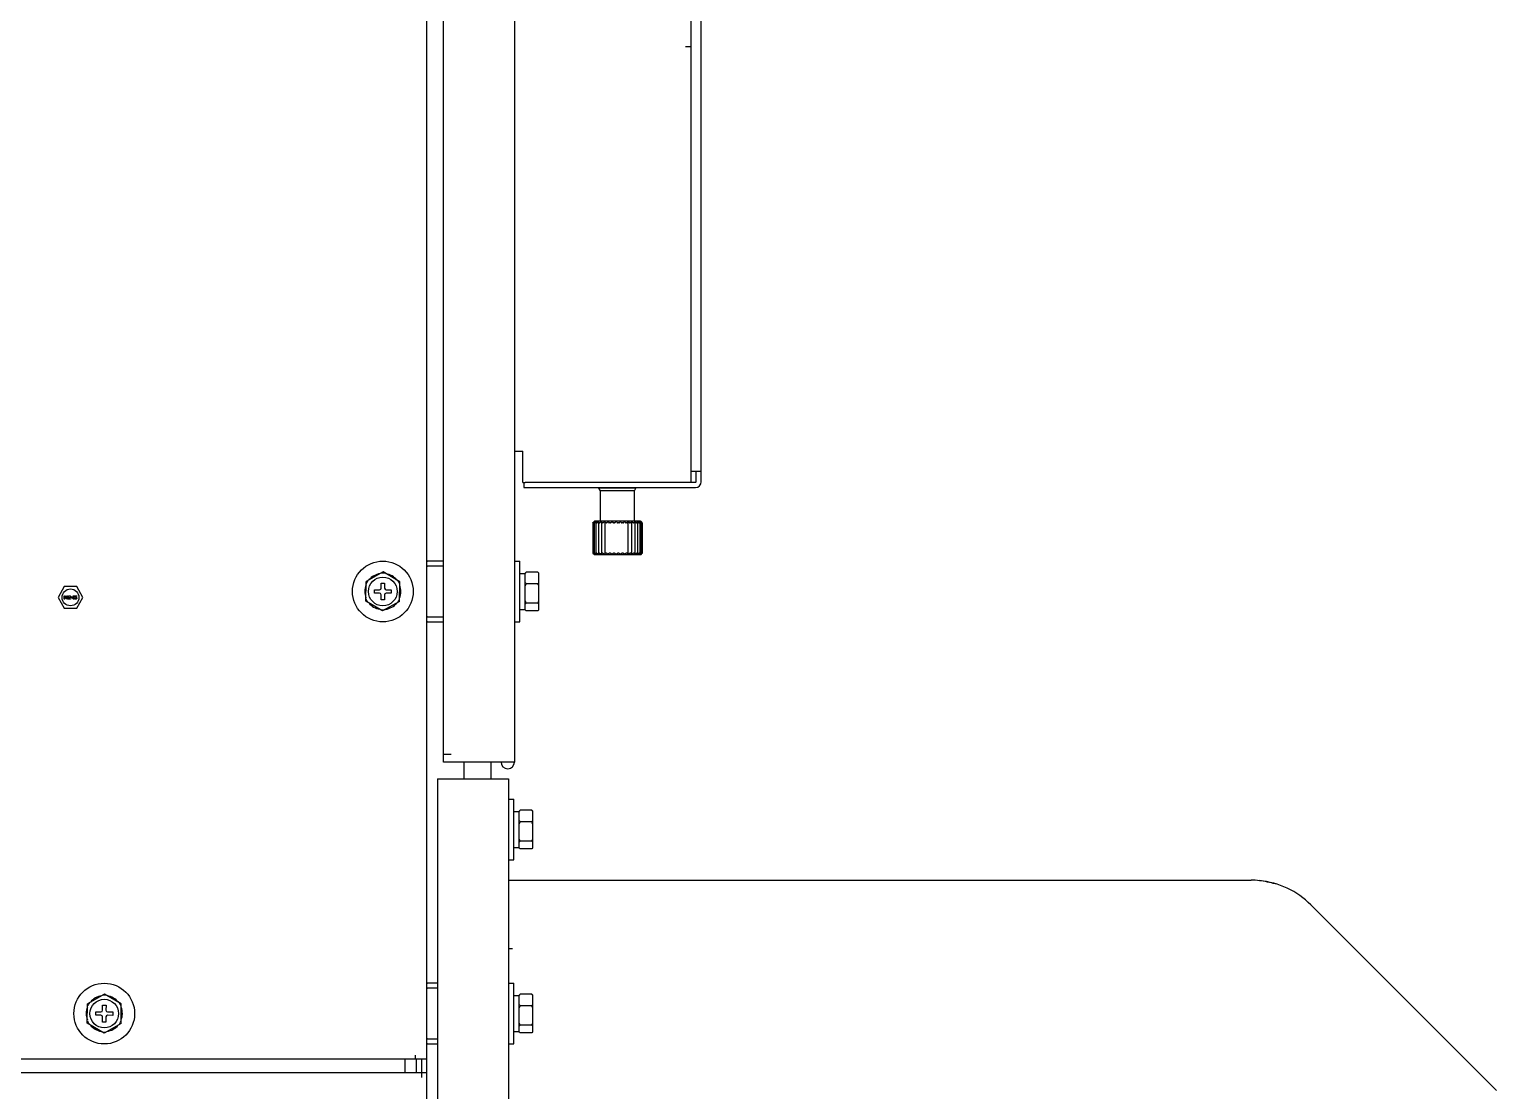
# Model space of a CAD drawing. Header units: millimetres. Extents: x 0 to 87554, y -20854 to 20404.
# Drawn here: x 67559 to 67993.6, y 16081.7 to 16395.9 of the extents above; entities that cross this region are included whole.
import ezdxf

# ---------------------------------------------------------------- set-up
doc = ezdxf.new("R2010")
doc.units = ezdxf.units.MM
doc.layers.get('0').update_dxf_attribs({"lineweight": 15})
for name, color, linetype in [('2401-00198_NFH-M5-12_0', 7, 'Continuous'), ('2401-00905-PFS11-M6-1-2_0', 7, 'Continuous'), ('2401-01144-S-M6-16HWM_0', 7, 'Continuous'), ('4212-KH010_041_0', 7, 'Continuous'), ('4215-12269_16_0', 7, 'Continuous'), ('4215-12651_1_0', 7, 'Continuous'), ('4215-12651_3_0', 7, 'Continuous'), ('4215-12651_5_0', 7, 'Continuous'), ('4215-12653_3_0', 7, 'Continuous'), ('4215-12655_1_0', 7, 'Continuous'), ('4215-16097_1_0', 7, 'Continuous'), ('4215-16529_1_0', 7, 'Continuous')]:
    doc.layers.add(name, color=color, linetype=linetype)

# ---------------------------------------------------------------- blocks, each defined once
blk = doc.blocks.new('gt55')
at = {"layer": '2401-00198_NFH-M5-12_0', "color": 87, "linetype": 'Continuous'}
for p, q in [((-1038.08, -521.07), (-1039.92, -524.25)), ((-1034.42, -521.07), (-1038.08, -521.07)), ((-1032.58, -524.25), (-1034.42, -521.07)), ((-1039.92, -524.25), (-1038.08, -527.43)), ((-1038.1, -524.75), (-1038.1, -523.75)), ((-1038.1, -523.75), (-1037.98, -523.75)), ((-1037.91, -524.75), (-1038.1, -524.75)), ((-1037.98, -523.75), (-1037.98, -524.54)), ((-1037.98, -524.54), (-1037.68, -523.75)), ((-1037.6, -523.86), (-1037.91, -524.75)), ((-1037.68, -523.75), (-1037.52, -523.75)), ((-1037.29, -524.75), (-1037.6, -523.86)), ((-1037.52, -523.75), (-1037.23, -524.54)), ((-1037.1, -524.75), (-1037.29, -524.75)), ((-1037.23, -524.54), (-1037.23, -523.75)), ((-1037.23, -523.75), (-1037.1, -523.75)), ((-1037.1, -523.75), (-1037.1, -524.75)), ((-1036.93, -524.01), (-1036.89, -523.92)), ((-1036.81, -524.01), (-1036.93, -524.01)), ((-1036.93, -524.75), (-1036.93, -524.2)), ((-1036.93, -524.2), (-1036.79, -524.2)), ((-1036.23, -524.75), (-1036.93, -524.75)), ((-1036.89, -523.92), (-1036.83, -523.84)), ((-1036.83, -523.84), (-1036.73, -523.77)), ((-1036.83, -524.3), (-1036.83, -524.64)), ((-1036.73, -524.37), (-1036.83, -524.3)), ((-1036.83, -524.64), (-1036.23, -524.64)), ((-1036.77, -523.92), (-1036.81, -524.01)), ((-1036.79, -524.2), (-1036.7, -524.26)), ((-1036.7, -523.88), (-1036.77, -523.92)), ((-1036.73, -523.77), (-1036.62, -523.75)), ((-1036.62, -524.39), (-1036.73, -524.37)), ((-1036.62, -523.86), (-1036.7, -523.88)), ((-1036.7, -524.26), (-1036.62, -524.28)), ((-1036.62, -523.75), (-1036.5, -523.75)), ((-1036.5, -523.86), (-1036.62, -523.86)), ((-1036.62, -524.28), (-1036.5, -524.28)), ((-1036.5, -524.39), (-1036.62, -524.39)), ((-1036.5, -523.75), (-1036.39, -523.77)), ((-1036.41, -523.88), (-1036.5, -523.86)), ((-1036.5, -524.28), (-1036.41, -524.26)), ((-1036.39, -524.37), (-1036.5, -524.39)), ((-1036.35, -523.92), (-1036.41, -523.88)), ((-1036.41, -524.26), (-1036.35, -524.22)), ((-1036.39, -523.77), (-1036.29, -523.84)), ((-1036.29, -524.3), (-1036.39, -524.37)), ((-1036.31, -523.98), (-1036.35, -523.92)), ((-1036.35, -524.22), (-1036.31, -524.15)), ((-1036.29, -524.05), (-1036.31, -523.98)), ((-1036.31, -524.15), (-1036.29, -524.09)), ((-1036.29, -523.84), (-1036.23, -523.92)), ((-1036.29, -524.09), (-1036.29, -524.05)), ((-1036.23, -524.22), (-1036.29, -524.3)), ((-1036.23, -523.92), (-1036.18, -524.03)), ((-1036.18, -524.11), (-1036.23, -524.22)), ((-1036.23, -524.64), (-1036.23, -524.75)), ((-1036.18, -524.03), (-1036.18, -524.11)), ((-1036.02, -524.13), (-1036, -524.11)), ((-1035.89, -524.26), (-1036.02, -524.13)), ((-1036.02, -524.39), (-1035.89, -524.26)), ((-1036, -524.41), (-1036.02, -524.39)), ((-1036, -524.11), (-1035.89, -524.22)), ((-1035.89, -524.3), (-1036, -524.41)), ((-1035.89, -524.22), (-1035.89, -524.07)), ((-1035.89, -524.07), (-1035.85, -524.07)), ((-1035.89, -524.45), (-1035.89, -524.3)), ((-1035.85, -524.45), (-1035.89, -524.45)), ((-1035.85, -524.07), (-1035.85, -524.22)), ((-1035.85, -524.22), (-1035.75, -524.11)), ((-1035.73, -524.13), (-1035.85, -524.26)), ((-1035.85, -524.26), (-1035.73, -524.39)), ((-1035.75, -524.41), (-1035.85, -524.3)), ((-1035.85, -524.3), (-1035.85, -524.45)), ((-1035.75, -524.11), (-1035.73, -524.13)), ((-1035.73, -524.39), (-1035.75, -524.41)), ((-1035.56, -524.43), (-1035.43, -524.58)), ((-1035.56, -524.6), (-1035.56, -524.43)), ((-1035.43, -524.75), (-1035.56, -524.6)), ((-1035.43, -524.58), (-1035.43, -523.75)), ((-1035.43, -523.75), (-1035.31, -523.75)), ((-1035.31, -524.75), (-1035.43, -524.75)), ((-1035.31, -523.75), (-1035.31, -524.75)), ((-1035.14, -523.86), (-1035.14, -523.75)), ((-1035.14, -523.75), (-1034.39, -523.75)), ((-1034.56, -524.39), (-1035.14, -523.86)), ((-1035.1, -524.6), (-1035.12, -524.52)), ((-1035.12, -524.52), (-1035.02, -524.52)), ((-1035.02, -524.69), (-1035.1, -524.6)), ((-1035.02, -524.52), (-1034.98, -524.58)), ((-1034.93, -524.73), (-1035.02, -524.69)), ((-1034.98, -523.86), (-1034.45, -524.32)), ((-1034.39, -523.86), (-1034.98, -523.86)), ((-1034.98, -524.58), (-1034.91, -524.62)), ((-1034.79, -524.75), (-1034.93, -524.73)), ((-1034.91, -524.62), (-1034.81, -524.64)), ((-1034.81, -524.64), (-1034.73, -524.64)), ((-1034.7, -524.75), (-1034.79, -524.75)), ((-1034.73, -524.64), (-1034.62, -524.62)), ((-1034.58, -524.73), (-1034.7, -524.75)), ((-1034.62, -524.62), (-1034.56, -524.58)), ((-1034.5, -524.69), (-1034.58, -524.73)), ((-1034.52, -524.47), (-1034.56, -524.39)), ((-1034.56, -524.58), (-1034.52, -524.52)), ((-1034.52, -524.52), (-1034.52, -524.47)), ((-1034.41, -524.6), (-1034.5, -524.69)), ((-1034.45, -524.32), (-1034.41, -524.39)), ((-1034.42, -527.43), (-1032.58, -524.25)), ((-1034.41, -524.39), (-1034.39, -524.47)), ((-1034.39, -524.52), (-1034.41, -524.6)), ((-1034.39, -523.75), (-1034.39, -523.86)), ((-1034.39, -524.47), (-1034.39, -524.52)), ((-1038.08, -527.43), (-1034.42, -527.43))]:
    blk.add_line(p, q, dxfattribs=at)
at = {"layer": '2401-00905-PFS11-M6-1-2_0', "color": 87, "linetype": 'Continuous'}
for p, q in [((-879.74, -491.86), (-879.74, -491.7)), ((-879.25, -492.66), (-879.74, -491.86)), ((-868.77, -491.86), (-879.74, -491.86)), ((-879.25, -501.66), (-879.25, -492.66)), ((-869.25, -492.66), (-879.25, -492.66)), ((-869.25, -492.66), (-868.77, -491.86)), ((-869.25, -501.66), (-869.25, -492.66)), ((-868.77, -491.86), (-868.77, -491.7)), ((-881.6, -502.16), (-881.6, -511.16)), ((-881.59, -502.16), (-881.6, -502.16)), ((-881.1, -501.66), (-881.59, -502.15)), ((-881.48, -502.16), (-881.48, -511.16)), ((-881.48, -502.16), (-881.47, -502.16)), ((-881.4, -502.16), (-881.47, -502.16)), ((-881.38, -501.97), (-881.36, -501.95)), ((-881.15, -501.97), (-881.1, -501.92)), ((-881.15, -502.16), (-881.15, -511.16)), ((-881, -502.16), (-881.13, -502.16)), ((-867.4, -501.66), (-881.1, -501.66)), ((-881.1, -501.92), (-880.97, -501.8)), ((-880.62, -502.12), (-880.62, -511.2)), ((-880.39, -502.16), (-880.58, -502.16)), ((-879.9, -502.09), (-879.9, -511.23)), ((-879.78, -501.8), (-879.87, -501.97)), ((-879.6, -502.16), (-879.83, -502.16)), ((-879.02, -502.05), (-879.02, -511.27)), ((-878.95, -501.8), (-879.01, -501.97)), ((-878.95, -501.8), (-878.95, -501.78)), ((-878.64, -502.16), (-878.91, -502.16)), ((-877.98, -501.8), (-878.01, -501.97)), ((-878.01, -501.97), (-878.01, -502.01)), ((-878.01, -502.01), (-878.01, -511.31)), ((-877.98, -501.8), (-877.98, -501.79)), ((-877.55, -502.16), (-877.86, -502.16)), ((-876.9, -501.8), (-876.89, -501.97)), ((-876.36, -502.16), (-876.69, -502.16)), ((-875.73, -501.8), (-875.69, -501.97)), ((-875.11, -502.16), (-875.45, -502.16)), ((-874.81, -501.97), (-874.72, -501.8)), ((-874.52, -501.8), (-874.45, -501.97)), ((-873.83, -502.16), (-874.17, -502.16)), ((-873.56, -501.97), (-873.5, -501.8)), ((-872.56, -502.16), (-872.9, -502.16)), ((-872.33, -501.97), (-872.31, -501.8)), ((-871.34, -502.16), (-871.66, -502.16)), ((-871.17, -501.8), (-871.17, -501.8)), ((-871.16, -501.97), (-871.17, -501.8)), ((-871.16, -501.98), (-871.16, -501.97)), ((-871.16, -501.98), (-871.16, -511.34)), ((-870.22, -502.16), (-870.51, -502.16)), ((-870.13, -501.79), (-870.13, -501.8)), ((-870.09, -501.97), (-870.13, -501.8)), ((-870.08, -502.03), (-870.09, -501.97)), ((-870.08, -502.03), (-870.08, -511.29)), ((-869.21, -502.16), (-869.47, -502.16)), ((-869.14, -501.97), (-869.21, -501.8)), ((-869.12, -502.07), (-869.12, -511.25)), ((-868.36, -502.16), (-868.57, -502.16)), ((-868.3, -502.1), (-868.3, -511.22)), ((-867.68, -502.16), (-867.85, -502.16)), ((-867.78, -501.8), (-867.67, -501.91)), ((-867.67, -501.91), (-867.59, -501.97)), ((-867.67, -501.91), (-867.59, -501.97)), ((-867.65, -502.13), (-867.65, -511.19)), ((-867.41, -501.8), (-867.28, -501.93)), ((-867.4, -501.66), (-867.1, -501.96)), ((-867.21, -502.16), (-867.32, -502.16)), ((-867.28, -501.93), (-867.23, -501.97)), ((-867.2, -502.16), (-867.2, -511.16)), ((-867.1, -501.97), (-867.09, -501.97)), ((-866.95, -502.16), (-867, -502.16)), ((-866.95, -502.16), (-866.95, -511.16)), ((-866.95, -502.16), (-866.95, -502.16)), ((-866.9, -502.16), (-866.9, -511.16)), ((-881.59, -511.16), (-881.6, -511.16)), ((-881.1, -511.66), (-881.59, -511.17)), ((-881.48, -511.16), (-881.47, -511.16)), ((-881.4, -511.16), (-881.47, -511.16)), ((-881.36, -511.37), (-881.38, -511.35)), ((-881.1, -511.4), (-881.15, -511.35)), ((-881, -511.16), (-881.13, -511.16)), ((-880.97, -511.52), (-881.1, -511.4)), ((-867.4, -511.66), (-881.1, -511.66)), ((-880.39, -511.16), (-880.58, -511.16)), ((-879.87, -511.35), (-879.78, -511.52)), ((-879.6, -511.16), (-879.83, -511.16)), ((-879.01, -511.35), (-878.95, -511.52)), ((-878.95, -511.52), (-878.95, -511.54)), ((-878.64, -511.16), (-878.91, -511.16)), ((-878.01, -511.35), (-878.01, -511.31)), ((-878.01, -511.35), (-877.98, -511.52)), ((-877.98, -511.52), (-877.98, -511.53)), ((-877.55, -511.16), (-877.86, -511.16)), ((-876.89, -511.35), (-876.9, -511.52)), ((-876.36, -511.16), (-876.69, -511.16)), ((-875.69, -511.35), (-875.73, -511.52)), ((-875.11, -511.16), (-875.45, -511.16)), ((-874.72, -511.52), (-874.81, -511.35)), ((-874.45, -511.35), (-874.52, -511.52)), ((-873.83, -511.16), (-874.17, -511.16)), ((-873.5, -511.52), (-873.56, -511.35)), ((-872.56, -511.16), (-872.9, -511.16)), ((-872.31, -511.52), (-872.33, -511.35)), ((-871.34, -511.16), (-871.66, -511.16)), ((-871.17, -511.52), (-871.16, -511.35)), ((-871.17, -511.52), (-871.17, -511.52)), ((-871.16, -511.34), (-871.16, -511.35)), ((-870.22, -511.16), (-870.51, -511.16)), ((-870.13, -511.52), (-870.09, -511.35)), ((-870.13, -511.53), (-870.13, -511.52)), ((-870.08, -511.29), (-870.09, -511.35)), ((-869.21, -511.16), (-869.47, -511.16)), ((-869.21, -511.52), (-869.14, -511.35)), ((-868.36, -511.16), (-868.57, -511.16)), ((-867.68, -511.16), (-867.85, -511.16)), ((-867.67, -511.41), (-867.78, -511.52)), ((-867.59, -511.35), (-867.67, -511.41)), ((-867.28, -511.39), (-867.41, -511.52)), ((-867.4, -511.66), (-867.1, -511.36)), ((-867.21, -511.16), (-867.32, -511.16)), ((-867.23, -511.35), (-867.28, -511.39)), ((-867.09, -511.35), (-867.1, -511.35)), ((-866.95, -511.16), (-867, -511.16)), ((-866.95, -511.16), (-866.95, -511.16))]:
    blk.add_line(p, q, dxfattribs=at)
for centre, radius, start, end in [((-809.35, -576.69), 103.79, 133.8163, 133.9343), ((-808.81, -569.12), 98.84, 137.0719, 137.2061), ((-879.75, -503.32), 2.1, 133.3315, 133.824), ((-807.19, -561.91), 95.12, 140.8087, 140.9404), ((-808.09, -581.16), 107.45, 132.3896, 132.5236), ((-802.56, -554.43), 93.99, 145.9527, 146.0774), ((-807.58, -579.36), 106.05, 132.9982, 133.1324), ((-806.93, -575.18), 102.92, 134.5241, 134.6587), ((-805.78, -569.12), 98.84, 137.0719, 137.2061), ((-803.36, -561.91), 95.12, 140.8087, 140.9404), ((-798.05, -554.43), 93.99, 145.9527, 146.0774), ((-956.59, -550.11), 96.27, 29.996, 30.1126), ((-947.88, -557.31), 93.92, 36.1015, 36.2297), ((-943.97, -564.8), 96.41, 40.6656, 40.7986), ((-942.18, -571.66), 100.47, 43.915, 44.0495), ((-941.28, -577.06), 104.3, 46.049, 46.1835), ((-951.72, -550.11), 96.27, 29.996, 30.1126), ((-940.72, -580.37), 106.82, 47.2097, 47.3438), ((-943.61, -557.31), 93.92, 36.1015, 36.2297), ((-940.44, -564.8), 96.41, 40.6656, 40.7986), ((-870.33, -504.92), 4.37, 45.4539, 45.9585), ((-939.48, -571.66), 100.47, 43.915, 44.0495), ((-939.27, -575.02), 102.69, 45.3487, 45.476), ((-834.42, -468.87), 46.51, 225.3738, 225.5819), ((-881.97, -517.42), 21.45, 45.4413, 45.603), ((-869.13, -504.38), 3.15, 45.0629, 45.4455), ((-809.35, -436.63), 103.79, 226.0657, 226.1837), ((-808.81, -444.2), 98.84, 222.7939, 222.9281), ((-879.75, -510), 2.1, 226.176, 226.6685), ((-807.19, -451.41), 95.12, 219.0596, 219.1913), ((-808.09, -432.16), 107.45, 227.4764, 227.6104), ((-802.56, -458.89), 93.99, 213.9226, 214.0473), ((-807.58, -433.96), 106.05, 226.8676, 227.0018), ((-806.93, -438.14), 102.92, 225.3413, 225.4759), ((-805.78, -444.2), 98.84, 222.7939, 222.9281), ((-803.36, -451.41), 95.12, 219.0596, 219.1913), ((-798.05, -458.89), 93.99, 213.9226, 214.0473), ((-956.59, -463.21), 96.27, 329.8874, 330.004), ((-947.88, -456.01), 93.92, 323.7703, 323.8985), ((-943.97, -448.52), 96.41, 319.2014, 319.3344), ((-942.18, -441.66), 100.47, 315.9505, 316.085), ((-941.28, -436.26), 104.3, 313.8165, 313.951), ((-951.72, -463.21), 96.27, 329.8874, 330.004), ((-940.72, -432.95), 106.82, 312.6562, 312.7903), ((-943.61, -456.01), 93.92, 323.7703, 323.8985), ((-940.44, -448.52), 96.41, 319.2014, 319.3344), ((-870.33, -508.4), 4.37, 314.0415, 314.5461), ((-939.48, -441.66), 100.47, 315.9505, 316.085), ((-939.27, -438.3), 102.69, 314.524, 314.6513), ((-834.42, -544.45), 46.51, 134.4181, 134.6262), ((-881.97, -495.9), 21.45, 314.397, 314.5587), ((-869.13, -508.94), 3.15, 314.5545, 314.9371)]:
    blk.add_arc(centre, radius, start, end, dxfattribs=at)
for points, knots in [([(-881.59, -502.15), (-881.59, -502.15), (-881.59, -502.16), (-881.6, -502.16), (-881.6, -502.16)], [0, 0, 0, 0, 0.733966, 1, 1, 1, 1]), ([(-881.59, -502.16), (-881.58, -502.16), (-881.55, -502.13), (-881.53, -502.11), (-881.51, -502.09)], [0, 0, 0, 0, 0.302895, 1, 1, 1, 1]), ([(-881.51, -502.09), (-881.5, -502.08), (-881.46, -502.05), (-881.41, -502.01), (-881.38, -501.97)], [0, 0, 0, 0, 0.228386, 1, 1, 1, 1]), ([(-881.34, -501.97), (-881.37, -502.01), (-881.42, -502.06), (-881.46, -502.12), (-881.48, -502.15), (-881.48, -502.16)], [0, 0, 0, 0, 0.642854, 0.87409, 1, 1, 1, 1]), ([(-881.4, -502.16), (-881.39, -502.16), (-881.35, -502.14), (-881.27, -502.08), (-881.2, -502.02), (-881.15, -501.97)], [0, 0, 0, 0, 0.137154, 0.378937, 1, 1, 1, 1]), ([(-881.13, -501.74), (-881.13, -501.73), (-881.17, -501.77), (-881.18, -501.78), (-881.19, -501.79)], [0, 0, 0, 0, 0.287662, 1, 1, 1, 1]), ([(-881.05, -501.97), (-881.07, -502.01), (-881.11, -502.06), (-881.15, -502.12), (-881.15, -502.14)], [0, 0, 0, 0, 0.608272, 1, 1, 1, 1]), ([(-881.15, -502.14), (-881.15, -502.15), (-881.15, -502.16), (-881.13, -502.16), (-881.13, -502.16)], [0, 0, 0, 0, 0.486521, 1, 1, 1, 1]), ([(-881, -502.16), (-880.95, -502.16), (-880.85, -502.09), (-880.77, -502.02), (-880.72, -501.97)], [0, 0, 0, 0, 0.413214, 1, 1, 1, 1]), ([(-880.88, -501.75), (-880.88, -501.74), (-880.91, -501.75), (-880.92, -501.77), (-880.94, -501.78)], [0, 0, 0, 0, 0.226507, 1, 1, 1, 1]), ([(-880.91, -501.8), (-880.91, -501.8), (-880.89, -501.78), (-880.88, -501.76), (-880.88, -501.75)], [0, 0, 0, 0, 0.328065, 1, 1, 1, 1]), ([(-880.55, -501.97), (-880.56, -501.99), (-880.59, -502.03), (-880.62, -502.08), (-880.62, -502.12)], [0, 0, 0, 0, 0.302947, 1, 1, 1, 1]), ([(-880.62, -502.12), (-880.62, -502.13), (-880.61, -502.15), (-880.59, -502.16), (-880.58, -502.16)], [0, 0, 0, 0, 0.480752, 1, 1, 1, 1]), ([(-880.42, -501.75), (-880.42, -501.75), (-880.46, -501.73), (-880.47, -501.76), (-880.5, -501.78)], [0, 0, 0, 0, 0.223629, 1, 1, 1, 1]), ([(-880.44, -501.8), (-880.43, -501.79), (-880.42, -501.78), (-880.42, -501.76), (-880.42, -501.75)], [0, 0, 0, 0, 0.812183, 1, 1, 1, 1]), ([(-880.39, -502.16), (-880.34, -502.16), (-880.23, -502.09), (-880.13, -502.02), (-880.08, -501.97)], [0, 0, 0, 0, 0.443083, 1, 1, 1, 1]), ([(-879.87, -501.97), (-879.87, -501.98), (-879.89, -502.02), (-879.9, -502.06), (-879.9, -502.09)], [0, 0, 0, 0, 0.283027, 1, 1, 1, 1]), ([(-879.9, -502.09), (-879.9, -502.11), (-879.89, -502.15), (-879.85, -502.16), (-879.83, -502.16)], [0, 0, 0, 0, 0.474175, 1, 1, 1, 1]), ([(-879.77, -501.76), (-879.77, -501.75), (-879.79, -501.73), (-879.82, -501.75), (-879.83, -501.75)], [0, 0, 0, 0, 0.361031, 1, 1, 1, 1]), ([(-879.6, -502.16), (-879.54, -502.16), (-879.42, -502.1), (-879.32, -502.02), (-879.27, -501.97)], [0, 0, 0, 0, 0.468517, 1, 1, 1, 1]), ([(-878.95, -501.78), (-878.95, -501.77), (-878.96, -501.74), (-879.01, -501.74), (-879.05, -501.77), (-879.08, -501.79), (-879.1, -501.8)], [0, 0, 0, 0, 0.166941, 0.381288, 0.685214, 1, 1, 1, 1]), ([(-879.02, -502.05), (-879.02, -502.08), (-879.01, -502.14), (-878.94, -502.16), (-878.91, -502.16)], [0, 0, 0, 0, 0.46728, 1, 1, 1, 1]), ([(-878.64, -502.16), (-878.61, -502.16), (-878.48, -502.13), (-878.37, -502.05), (-878.31, -501.97)], [0, 0, 0, 0, 0.234477, 1, 1, 1, 1]), ([(-877.98, -501.77), (-877.99, -501.76), (-878.01, -501.74), (-878.08, -501.74), (-878.12, -501.78), (-878.15, -501.8)], [0, 0, 0, 0, 0.179911, 0.419552, 1, 1, 1, 1]), ([(-878.01, -502.01), (-878.01, -502.05), (-877.99, -502.13), (-877.9, -502.16), (-877.86, -502.16)], [0, 0, 0, 0, 0.460884, 1, 1, 1, 1]), ([(-877.98, -501.79), (-877.98, -501.79), (-877.98, -501.78), (-877.98, -501.78), (-877.98, -501.77)], [0, 0, 0, 0, 0.507621, 1, 1, 1, 1]), ([(-877.55, -502.16), (-877.46, -502.16), (-877.33, -502.09), (-877.24, -502), (-877.22, -501.97)], [0, 0, 0, 0, 0.760135, 1, 1, 1, 1]), ([(-876.9, -501.8), (-876.9, -501.79), (-876.91, -501.75), (-876.99, -501.73), (-877.05, -501.77), (-877.08, -501.8)], [0, 0, 0, 0, 0.198418, 0.432065, 1, 1, 1, 1]), ([(-876.89, -501.97), (-876.89, -502.02), (-876.85, -502.12), (-876.75, -502.16), (-876.69, -502.16)], [0, 0, 0, 0, 0.4537, 1, 1, 1, 1]), ([(-876.36, -502.16), (-876.33, -502.16), (-876.2, -502.14), (-876.09, -502.05), (-876.04, -501.97)], [0, 0, 0, 0, 0.267774, 1, 1, 1, 1]), ([(-875.73, -501.8), (-875.74, -501.77), (-875.83, -501.71), (-875.9, -501.77), (-875.93, -501.8)], [0, 0, 0, 0, 0.448941, 1, 1, 1, 1]), ([(-875.69, -501.97), (-875.68, -502.02), (-875.63, -502.12), (-875.51, -502.16), (-875.45, -502.16)], [0, 0, 0, 0, 0.44894, 1, 1, 1, 1]), ([(-875.11, -502.16), (-875.08, -502.16), (-874.95, -502.14), (-874.85, -502.05), (-874.81, -501.97)], [0, 0, 0, 0, 0.28237, 1, 1, 1, 1]), ([(-874.52, -501.8), (-874.54, -501.77), (-874.62, -501.71), (-874.7, -501.77), (-874.72, -501.8)], [0, 0, 0, 0, 0.488087, 1, 1, 1, 1]), ([(-874.45, -501.97), (-874.43, -502.02), (-874.36, -502.12), (-874.24, -502.16), (-874.17, -502.16)], [0, 0, 0, 0, 0.454063, 1, 1, 1, 1]), ([(-873.83, -502.16), (-873.77, -502.16), (-873.65, -502.12), (-873.58, -502.02), (-873.56, -501.97)], [0, 0, 0, 0, 0.548799, 1, 1, 1, 1]), ([(-873.31, -501.8), (-873.33, -501.77), (-873.41, -501.71), (-873.49, -501.77), (-873.5, -501.8)], [0, 0, 0, 0, 0.52735, 1, 1, 1, 1]), ([(-873.21, -501.97), (-873.19, -502), (-873.12, -502.1), (-872.99, -502.16), (-872.9, -502.16)], [0, 0, 0, 0, 0.226511, 1, 1, 1, 1]), ([(-872.56, -502.16), (-872.5, -502.16), (-872.39, -502.12), (-872.34, -502.02), (-872.33, -501.97)], [0, 0, 0, 0, 0.55067, 1, 1, 1, 1]), ([(-872.12, -501.8), (-872.14, -501.77), (-872.2, -501.73), (-872.29, -501.75), (-872.3, -501.79), (-872.31, -501.8)], [0, 0, 0, 0, 0.548767, 0.795512, 1, 1, 1, 1]), ([(-871.99, -501.97), (-871.97, -502), (-871.89, -502.09), (-871.76, -502.16), (-871.66, -502.16)], [0, 0, 0, 0, 0.233944, 1, 1, 1, 1]), ([(-871.34, -502.16), (-871.29, -502.16), (-871.19, -502.13), (-871.16, -502.03), (-871.16, -501.98)], [0, 0, 0, 0, 0.542672, 1, 1, 1, 1]), ([(-870.99, -501.8), (-871.01, -501.79), (-871.04, -501.76), (-871.1, -501.73), (-871.16, -501.75), (-871.17, -501.79), (-871.17, -501.8)], [0, 0, 0, 0, 0.287401, 0.58313, 0.807664, 1, 1, 1, 1]), ([(-870.85, -501.97), (-870.83, -502), (-870.73, -502.09), (-870.61, -502.16), (-870.51, -502.16)], [0, 0, 0, 0, 0.244092, 1, 1, 1, 1]), ([(-870.22, -502.16), (-870.18, -502.16), (-870.1, -502.14), (-870.08, -502.06), (-870.08, -502.03)], [0, 0, 0, 0, 0.536701, 1, 1, 1, 1]), ([(-869.97, -501.8), (-869.98, -501.79), (-870.01, -501.76), (-870.06, -501.74), (-870.12, -501.74), (-870.13, -501.77), (-870.13, -501.79)], [0, 0, 0, 0, 0.304354, 0.604892, 0.821933, 1, 1, 1, 1]), ([(-869.8, -501.97), (-869.76, -502.02), (-869.66, -502.1), (-869.53, -502.16), (-869.47, -502.16)], [0, 0, 0, 0, 0.517675, 1, 1, 1, 1]), ([(-869.14, -501.75), (-869.16, -501.74), (-869.19, -501.73), (-869.22, -501.76), (-869.22, -501.77)], [0, 0, 0, 0, 0.615681, 1, 1, 1, 1]), ([(-869.21, -502.16), (-869.19, -502.16), (-869.13, -502.15), (-869.12, -502.09), (-869.12, -502.07)], [0, 0, 0, 0, 0.530084, 1, 1, 1, 1]), ([(-868.89, -501.97), (-868.85, -502.02), (-868.75, -502.1), (-868.63, -502.16), (-868.57, -502.16)], [0, 0, 0, 0, 0.540913, 1, 1, 1, 1]), ([(-868.37, -501.77), (-868.38, -501.77), (-868.4, -501.75), (-868.43, -501.74), (-868.45, -501.74), (-868.46, -501.75), (-868.46, -501.76)], [0, 0, 0, 0, 0.360007, 0.659097, 0.847912, 1, 1, 1, 1]), ([(-868.36, -502.16), (-868.34, -502.16), (-868.31, -502.15), (-868.3, -502.12), (-868.3, -502.1)], [0, 0, 0, 0, 0.523214, 1, 1, 1, 1]), ([(-868.3, -502.1), (-868.3, -502.09), (-868.31, -502.05), (-868.33, -502.01), (-868.34, -501.97)], [0, 0, 0, 0, 0.208046, 1, 1, 1, 1]), ([(-868.15, -501.97), (-868.1, -502.02), (-868.01, -502.09), (-867.9, -502.16), (-867.85, -502.16)], [0, 0, 0, 0, 0.567934, 1, 1, 1, 1]), ([(-867.81, -501.77), (-867.82, -501.77), (-867.83, -501.75), (-867.88, -501.73), (-867.88, -501.75)], [0, 0, 0, 0, 0.417991, 1, 1, 1, 1]), ([(-867.88, -501.75), (-867.88, -501.75), (-867.88, -501.77), (-867.86, -501.79), (-867.85, -501.8)], [0, 0, 0, 0, 0.175555, 1, 1, 1, 1]), ([(-867.65, -502.13), (-867.65, -502.12), (-867.67, -502.06), (-867.7, -502.01), (-867.73, -501.97)], [0, 0, 0, 0, 0.181202, 1, 1, 1, 1]), ([(-867.59, -501.97), (-867.54, -502.02), (-867.47, -502.08), (-867.38, -502.14), (-867.33, -502.16), (-867.32, -502.16)], [0, 0, 0, 0, 0.598304, 0.84361, 1, 1, 1, 1]), ([(-867.45, -501.77), (-867.45, -501.77), (-867.47, -501.76), (-867.5, -501.73), (-867.5, -501.74)], [0, 0, 0, 0, 0.417318, 1, 1, 1, 1]), ([(-867.5, -501.74), (-867.5, -501.75), (-867.48, -501.77), (-867.47, -501.79), (-867.46, -501.8)], [0, 0, 0, 0, 0.369074, 1, 1, 1, 1]), ([(-867.33, -501.74), (-867.33, -501.75), (-867.3, -501.77), (-867.28, -501.79), (-867.27, -501.8)], [0, 0, 0, 0, 0.335427, 1, 1, 1, 1]), ([(-867.32, -501.75), (-867.32, -501.74), (-867.33, -501.74), (-867.33, -501.74), (-867.33, -501.74)], [0, 0, 0, 0, 0.694167, 1, 1, 1, 1]), ([(-867.2, -502.15), (-867.2, -502.12), (-867.25, -502.06), (-867.28, -502.01), (-867.31, -501.97)], [0, 0, 0, 0, 0.377792, 1, 1, 1, 1]), ([(-867.23, -501.97), (-867.19, -502.02), (-867.12, -502.08), (-867.04, -502.14), (-867.01, -502.16), (-867, -502.16)], [0, 0, 0, 0, 0.636864, 0.876238, 1, 1, 1, 1]), ([(-867.21, -502.16), (-867.21, -502.16), (-867.2, -502.16), (-867.2, -502.15), (-867.2, -502.15)], [0, 0, 0, 0, 0.511584, 1, 1, 1, 1]), ([(-866.95, -502.16), (-866.95, -502.15), (-866.97, -502.13), (-867.02, -502.06), (-867.07, -502.01), (-867.11, -501.97)], [0, 0, 0, 0, 0.111739, 0.343356, 1, 1, 1, 1]), ([(-866.91, -502.15), (-866.91, -502.15), (-866.91, -502.16), (-866.9, -502.16), (-866.9, -502.16)], [0, 0, 0, 0, 0.733966, 1, 1, 1, 1]), ([(-881.59, -511.17), (-881.59, -511.17), (-881.59, -511.16), (-881.6, -511.16), (-881.6, -511.16)], [0, 0, 0, 0, 0.733966, 1, 1, 1, 1]), ([(-881.59, -511.16), (-881.58, -511.16), (-881.55, -511.19), (-881.53, -511.21), (-881.51, -511.23)], [0, 0, 0, 0, 0.302895, 1, 1, 1, 1]), ([(-881.51, -511.23), (-881.5, -511.24), (-881.46, -511.27), (-881.41, -511.31), (-881.38, -511.35)], [0, 0, 0, 0, 0.228386, 1, 1, 1, 1]), ([(-881.34, -511.35), (-881.37, -511.31), (-881.42, -511.26), (-881.46, -511.2), (-881.48, -511.17), (-881.48, -511.16)], [0, 0, 0, 0, 0.642854, 0.87409, 1, 1, 1, 1]), ([(-881.4, -511.16), (-881.39, -511.16), (-881.35, -511.18), (-881.27, -511.24), (-881.2, -511.3), (-881.15, -511.35)], [0, 0, 0, 0, 0.137154, 0.378937, 1, 1, 1, 1]), ([(-881.13, -511.58), (-881.13, -511.59), (-881.17, -511.55), (-881.18, -511.54), (-881.19, -511.53)], [0, 0, 0, 0, 0.287662, 1, 1, 1, 1]), ([(-881.15, -511.18), (-881.15, -511.17), (-881.15, -511.16), (-881.13, -511.16), (-881.13, -511.16)], [0, 0, 0, 0, 0.486521, 1, 1, 1, 1]), ([(-881.05, -511.35), (-881.07, -511.31), (-881.11, -511.26), (-881.15, -511.2), (-881.15, -511.18)], [0, 0, 0, 0, 0.608272, 1, 1, 1, 1]), ([(-881, -511.16), (-880.95, -511.16), (-880.85, -511.23), (-880.77, -511.3), (-880.72, -511.35)], [0, 0, 0, 0, 0.413214, 1, 1, 1, 1]), ([(-880.88, -511.57), (-880.88, -511.58), (-880.91, -511.57), (-880.92, -511.55), (-880.94, -511.54)], [0, 0, 0, 0, 0.226507, 1, 1, 1, 1]), ([(-880.91, -511.52), (-880.91, -511.52), (-880.89, -511.54), (-880.88, -511.56), (-880.88, -511.57)], [0, 0, 0, 0, 0.328065, 1, 1, 1, 1]), ([(-880.62, -511.2), (-880.62, -511.19), (-880.61, -511.17), (-880.59, -511.16), (-880.58, -511.16)], [0, 0, 0, 0, 0.480752, 1, 1, 1, 1]), ([(-880.55, -511.35), (-880.56, -511.33), (-880.59, -511.29), (-880.62, -511.24), (-880.62, -511.2)], [0, 0, 0, 0, 0.302947, 1, 1, 1, 1]), ([(-880.42, -511.57), (-880.42, -511.57), (-880.46, -511.59), (-880.47, -511.56), (-880.5, -511.54)], [0, 0, 0, 0, 0.223629, 1, 1, 1, 1]), ([(-880.44, -511.52), (-880.43, -511.53), (-880.42, -511.54), (-880.42, -511.56), (-880.42, -511.57)], [0, 0, 0, 0, 0.812183, 1, 1, 1, 1]), ([(-880.39, -511.16), (-880.34, -511.16), (-880.23, -511.23), (-880.13, -511.3), (-880.08, -511.35)], [0, 0, 0, 0, 0.443083, 1, 1, 1, 1]), ([(-879.9, -511.23), (-879.9, -511.21), (-879.89, -511.17), (-879.85, -511.16), (-879.83, -511.16)], [0, 0, 0, 0, 0.474175, 1, 1, 1, 1]), ([(-879.87, -511.35), (-879.87, -511.34), (-879.89, -511.3), (-879.9, -511.26), (-879.9, -511.23)], [0, 0, 0, 0, 0.283027, 1, 1, 1, 1]), ([(-879.77, -511.56), (-879.77, -511.57), (-879.79, -511.59), (-879.82, -511.57), (-879.83, -511.57)], [0, 0, 0, 0, 0.361031, 1, 1, 1, 1]), ([(-879.6, -511.16), (-879.54, -511.16), (-879.42, -511.22), (-879.32, -511.3), (-879.27, -511.35)], [0, 0, 0, 0, 0.468517, 1, 1, 1, 1]), ([(-878.95, -511.54), (-878.95, -511.55), (-878.96, -511.58), (-879.01, -511.58), (-879.05, -511.55), (-879.08, -511.53), (-879.1, -511.52)], [0, 0, 0, 0, 0.166941, 0.381288, 0.685214, 1, 1, 1, 1]), ([(-879.02, -511.27), (-879.02, -511.24), (-879.01, -511.18), (-878.94, -511.16), (-878.91, -511.16)], [0, 0, 0, 0, 0.46728, 1, 1, 1, 1]), ([(-878.64, -511.16), (-878.61, -511.16), (-878.48, -511.19), (-878.37, -511.27), (-878.31, -511.35)], [0, 0, 0, 0, 0.234477, 1, 1, 1, 1]), ([(-877.98, -511.55), (-877.99, -511.56), (-878.01, -511.58), (-878.08, -511.58), (-878.12, -511.54), (-878.15, -511.52)], [0, 0, 0, 0, 0.179911, 0.419552, 1, 1, 1, 1]), ([(-878.01, -511.31), (-878.01, -511.27), (-877.99, -511.19), (-877.9, -511.16), (-877.86, -511.16)], [0, 0, 0, 0, 0.460884, 1, 1, 1, 1]), ([(-877.98, -511.53), (-877.98, -511.53), (-877.98, -511.54), (-877.98, -511.54), (-877.98, -511.55)], [0, 0, 0, 0, 0.507621, 1, 1, 1, 1]), ([(-877.55, -511.16), (-877.46, -511.16), (-877.33, -511.23), (-877.24, -511.32), (-877.22, -511.35)], [0, 0, 0, 0, 0.760135, 1, 1, 1, 1]), ([(-876.9, -511.52), (-876.9, -511.53), (-876.91, -511.57), (-876.99, -511.59), (-877.05, -511.55), (-877.08, -511.52)], [0, 0, 0, 0, 0.198418, 0.432065, 1, 1, 1, 1]), ([(-876.89, -511.35), (-876.89, -511.3), (-876.85, -511.2), (-876.75, -511.16), (-876.69, -511.16)], [0, 0, 0, 0, 0.4537, 1, 1, 1, 1]), ([(-876.36, -511.16), (-876.33, -511.16), (-876.2, -511.18), (-876.09, -511.27), (-876.04, -511.35)], [0, 0, 0, 0, 0.267774, 1, 1, 1, 1]), ([(-875.73, -511.52), (-875.74, -511.55), (-875.83, -511.61), (-875.9, -511.55), (-875.93, -511.52)], [0, 0, 0, 0, 0.448941, 1, 1, 1, 1]), ([(-875.69, -511.35), (-875.68, -511.3), (-875.63, -511.2), (-875.51, -511.16), (-875.45, -511.16)], [0, 0, 0, 0, 0.44894, 1, 1, 1, 1]), ([(-875.11, -511.16), (-875.08, -511.16), (-874.95, -511.18), (-874.85, -511.27), (-874.81, -511.35)], [0, 0, 0, 0, 0.28237, 1, 1, 1, 1]), ([(-874.52, -511.52), (-874.54, -511.55), (-874.62, -511.61), (-874.7, -511.55), (-874.72, -511.52)], [0, 0, 0, 0, 0.488087, 1, 1, 1, 1]), ([(-874.45, -511.35), (-874.43, -511.3), (-874.36, -511.2), (-874.24, -511.16), (-874.17, -511.16)], [0, 0, 0, 0, 0.454063, 1, 1, 1, 1]), ([(-873.83, -511.16), (-873.77, -511.16), (-873.65, -511.2), (-873.58, -511.3), (-873.56, -511.35)], [0, 0, 0, 0, 0.548799, 1, 1, 1, 1]), ([(-873.31, -511.52), (-873.33, -511.55), (-873.41, -511.61), (-873.49, -511.55), (-873.5, -511.52)], [0, 0, 0, 0, 0.52735, 1, 1, 1, 1]), ([(-873.21, -511.35), (-873.19, -511.32), (-873.12, -511.22), (-872.99, -511.16), (-872.9, -511.16)], [0, 0, 0, 0, 0.226511, 1, 1, 1, 1]), ([(-872.56, -511.16), (-872.5, -511.16), (-872.39, -511.2), (-872.34, -511.3), (-872.33, -511.35)], [0, 0, 0, 0, 0.55067, 1, 1, 1, 1]), ([(-872.12, -511.52), (-872.14, -511.55), (-872.2, -511.59), (-872.29, -511.57), (-872.3, -511.53), (-872.31, -511.52)], [0, 0, 0, 0, 0.548767, 0.795512, 1, 1, 1, 1]), ([(-871.99, -511.35), (-871.97, -511.32), (-871.89, -511.23), (-871.76, -511.16), (-871.66, -511.16)], [0, 0, 0, 0, 0.233944, 1, 1, 1, 1]), ([(-871.34, -511.16), (-871.29, -511.16), (-871.19, -511.19), (-871.16, -511.29), (-871.16, -511.34)], [0, 0, 0, 0, 0.542672, 1, 1, 1, 1]), ([(-870.99, -511.52), (-871.01, -511.53), (-871.04, -511.56), (-871.1, -511.59), (-871.16, -511.57), (-871.17, -511.53), (-871.17, -511.52)], [0, 0, 0, 0, 0.287401, 0.58313, 0.807664, 1, 1, 1, 1]), ([(-870.85, -511.35), (-870.83, -511.32), (-870.73, -511.23), (-870.61, -511.16), (-870.51, -511.16)], [0, 0, 0, 0, 0.244092, 1, 1, 1, 1]), ([(-870.22, -511.16), (-870.18, -511.16), (-870.1, -511.18), (-870.08, -511.26), (-870.08, -511.29)], [0, 0, 0, 0, 0.536701, 1, 1, 1, 1]), ([(-869.97, -511.52), (-869.98, -511.53), (-870.01, -511.56), (-870.06, -511.58), (-870.12, -511.58), (-870.13, -511.55), (-870.13, -511.53)], [0, 0, 0, 0, 0.304354, 0.604892, 0.821933, 1, 1, 1, 1]), ([(-869.8, -511.35), (-869.76, -511.3), (-869.66, -511.22), (-869.53, -511.16), (-869.47, -511.16)], [0, 0, 0, 0, 0.517675, 1, 1, 1, 1]), ([(-869.14, -511.57), (-869.16, -511.58), (-869.19, -511.59), (-869.22, -511.56), (-869.22, -511.55)], [0, 0, 0, 0, 0.615681, 1, 1, 1, 1]), ([(-869.21, -511.16), (-869.19, -511.16), (-869.13, -511.17), (-869.12, -511.23), (-869.12, -511.25)], [0, 0, 0, 0, 0.530084, 1, 1, 1, 1]), ([(-868.89, -511.35), (-868.85, -511.3), (-868.75, -511.22), (-868.63, -511.16), (-868.57, -511.16)], [0, 0, 0, 0, 0.540913, 1, 1, 1, 1]), ([(-868.37, -511.55), (-868.38, -511.55), (-868.4, -511.57), (-868.43, -511.58), (-868.45, -511.58), (-868.46, -511.57), (-868.46, -511.56)], [0, 0, 0, 0, 0.360007, 0.659097, 0.847912, 1, 1, 1, 1]), ([(-868.36, -511.16), (-868.34, -511.16), (-868.31, -511.17), (-868.3, -511.2), (-868.3, -511.22)], [0, 0, 0, 0, 0.523214, 1, 1, 1, 1]), ([(-868.3, -511.22), (-868.3, -511.23), (-868.31, -511.27), (-868.33, -511.31), (-868.34, -511.35)], [0, 0, 0, 0, 0.208046, 1, 1, 1, 1]), ([(-868.15, -511.35), (-868.1, -511.3), (-868.01, -511.23), (-867.9, -511.16), (-867.85, -511.16)], [0, 0, 0, 0, 0.567934, 1, 1, 1, 1]), ([(-867.88, -511.57), (-867.88, -511.57), (-867.88, -511.55), (-867.86, -511.53), (-867.85, -511.52)], [0, 0, 0, 0, 0.175555, 1, 1, 1, 1]), ([(-867.81, -511.55), (-867.82, -511.55), (-867.83, -511.57), (-867.88, -511.59), (-867.88, -511.57)], [0, 0, 0, 0, 0.417991, 1, 1, 1, 1]), ([(-867.65, -511.19), (-867.65, -511.2), (-867.67, -511.26), (-867.7, -511.31), (-867.73, -511.35)], [0, 0, 0, 0, 0.181202, 1, 1, 1, 1]), ([(-867.59, -511.35), (-867.54, -511.3), (-867.47, -511.24), (-867.38, -511.18), (-867.33, -511.16), (-867.32, -511.16)], [0, 0, 0, 0, 0.598304, 0.84361, 1, 1, 1, 1]), ([(-867.5, -511.58), (-867.5, -511.57), (-867.48, -511.55), (-867.47, -511.53), (-867.46, -511.52)], [0, 0, 0, 0, 0.369074, 1, 1, 1, 1]), ([(-867.45, -511.55), (-867.45, -511.55), (-867.47, -511.56), (-867.5, -511.59), (-867.5, -511.58)], [0, 0, 0, 0, 0.417318, 1, 1, 1, 1]), ([(-867.33, -511.58), (-867.33, -511.57), (-867.3, -511.55), (-867.28, -511.53), (-867.27, -511.52)], [0, 0, 0, 0, 0.335427, 1, 1, 1, 1]), ([(-867.32, -511.57), (-867.32, -511.58), (-867.33, -511.58), (-867.33, -511.58), (-867.33, -511.58)], [0, 0, 0, 0, 0.694167, 1, 1, 1, 1]), ([(-867.2, -511.17), (-867.2, -511.2), (-867.25, -511.26), (-867.28, -511.31), (-867.31, -511.35)], [0, 0, 0, 0, 0.377792, 1, 1, 1, 1]), ([(-867.23, -511.35), (-867.19, -511.3), (-867.12, -511.24), (-867.04, -511.18), (-867.01, -511.16), (-867, -511.16)], [0, 0, 0, 0, 0.636864, 0.876238, 1, 1, 1, 1]), ([(-867.21, -511.16), (-867.21, -511.16), (-867.2, -511.16), (-867.2, -511.17), (-867.2, -511.17)], [0, 0, 0, 0, 0.511584, 1, 1, 1, 1]), ([(-866.95, -511.16), (-866.95, -511.17), (-866.97, -511.19), (-867.02, -511.26), (-867.07, -511.31), (-867.11, -511.35)], [0, 0, 0, 0, 0.111739, 0.343356, 1, 1, 1, 1]), ([(-866.91, -511.17), (-866.91, -511.17), (-866.91, -511.16), (-866.9, -511.16), (-866.9, -511.16)], [0, 0, 0, 0, 0.733966, 1, 1, 1, 1])]:
    blk.add_open_spline(points, degree=3, knots=knots, dxfattribs=at)
for points in [[(-881.18, -501.8), (-881.16, -501.78), (-881.14, -501.77), (-881.13, -501.74)], [(-880.94, -501.78), (-880.95, -501.79), (-880.96, -501.8), (-880.97, -501.8)], [(-880.5, -501.78), (-880.51, -501.78), (-880.52, -501.79), (-880.53, -501.8)], [(-879.83, -501.75), (-879.86, -501.77), (-879.88, -501.79), (-879.9, -501.8)], [(-879.78, -501.8), (-879.77, -501.79), (-879.77, -501.78), (-879.77, -501.76)], [(-879.01, -501.97), (-879.02, -502), (-879.02, -502.03), (-879.02, -502.05)], [(-869.22, -501.77), (-869.22, -501.78), (-869.21, -501.79), (-869.21, -501.8)], [(-869.07, -501.8), (-869.09, -501.78), (-869.12, -501.77), (-869.14, -501.75)], [(-869.12, -502.07), (-869.12, -502.04), (-869.13, -502), (-869.14, -501.97)], [(-868.46, -501.76), (-868.46, -501.78), (-868.45, -501.79), (-868.44, -501.8)], [(-868.33, -501.8), (-868.35, -501.79), (-868.36, -501.78), (-868.37, -501.77)], [(-867.78, -501.8), (-867.79, -501.79), (-867.8, -501.78), (-867.81, -501.77)], [(-867.68, -502.16), (-867.67, -502.16), (-867.65, -502.14), (-867.65, -502.13)], [(-867.41, -501.8), (-867.43, -501.79), (-867.44, -501.78), (-867.45, -501.77)], [(-867.29, -501.78), (-867.3, -501.77), (-867.31, -501.76), (-867.32, -501.75)], [(-881.18, -511.52), (-881.16, -511.54), (-881.14, -511.55), (-881.13, -511.58)], [(-880.94, -511.54), (-880.95, -511.53), (-880.96, -511.52), (-880.97, -511.52)], [(-880.5, -511.54), (-880.51, -511.54), (-880.52, -511.53), (-880.53, -511.52)], [(-879.83, -511.57), (-879.86, -511.55), (-879.88, -511.53), (-879.9, -511.52)], [(-879.78, -511.52), (-879.77, -511.53), (-879.77, -511.54), (-879.77, -511.56)], [(-879.01, -511.35), (-879.02, -511.32), (-879.02, -511.29), (-879.02, -511.27)], [(-869.22, -511.55), (-869.22, -511.54), (-869.21, -511.53), (-869.21, -511.52)], [(-869.12, -511.25), (-869.12, -511.28), (-869.13, -511.32), (-869.14, -511.35)], [(-869.07, -511.52), (-869.09, -511.54), (-869.12, -511.55), (-869.14, -511.57)], [(-868.46, -511.56), (-868.46, -511.54), (-868.45, -511.53), (-868.44, -511.52)], [(-868.33, -511.52), (-868.35, -511.53), (-868.36, -511.54), (-868.37, -511.55)], [(-867.78, -511.52), (-867.79, -511.53), (-867.8, -511.54), (-867.81, -511.55)], [(-867.68, -511.16), (-867.67, -511.16), (-867.65, -511.18), (-867.65, -511.19)], [(-867.41, -511.52), (-867.43, -511.53), (-867.44, -511.54), (-867.45, -511.55)], [(-867.29, -511.54), (-867.3, -511.55), (-867.31, -511.56), (-867.32, -511.57)]]:
    blk.add_open_spline(points, degree=3, dxfattribs=at)
at = {"layer": '2401-01144-S-M6-16HWM_0', "color": 87, "linetype": 'Continuous'}
for p, q in [((-943.7, -516.73), (-948.72, -519.57)), ((-938.72, -519.66), (-943.7, -516.73)), ((-904.75, -513.5), (-903.15, -513.5)), ((-903.15, -531.5), (-903.15, -513.5)), ((-901.55, -527.97), (-901.55, -517.03)), ((-897.85, -516.76), (-901.25, -516.76)), ((-897.55, -527.97), (-897.55, -517.03)), ((-948.78, -525.34), (-948.72, -519.57)), ((-944.24, -521.5), (-944.23, -520)), ((-944.23, -520), (-943.23, -520)), ((-943.23, -520), (-943.24, -521.5)), ((-938.78, -525.43), (-938.72, -519.66)), ((-903.15, -517.15), (-901.55, -517.15)), ((-897.85, -520.19), (-901.25, -520.19)), ((-943.8, -528.27), (-948.78, -525.34)), ((-946.25, -522.98), (-946.25, -521.98)), ((-946.25, -521.98), (-944.75, -521.99)), ((-944.75, -522.99), (-946.25, -522.98)), ((-944.27, -525), (-944.26, -523.5)), ((-943.27, -525), (-944.27, -525)), ((-938.78, -525.43), (-943.8, -528.27)), ((-943.26, -523.5), (-943.27, -525)), ((-942.75, -522.01), (-941.25, -522.02)), ((-941.25, -523.02), (-942.75, -523.01)), ((-941.25, -522.02), (-941.25, -523.02)), ((-903.15, -527.85), (-901.55, -527.85)), ((-897.85, -525.93), (-901.25, -525.93)), ((-897.85, -528.24), (-901.25, -528.24)), ((-904.75, -531.5), (-903.15, -531.5)), ((-906.55, -584), (-904.95, -584)), ((-904.95, -602), (-904.95, -584)), ((-904.95, -587.65), (-903.35, -587.65)), ((-903.35, -598.47), (-903.35, -587.53)), ((-899.65, -587.26), (-903.05, -587.26)), ((-899.65, -590.69), (-903.05, -590.69)), ((-899.35, -598.47), (-899.35, -587.53)), ((-904.95, -598.35), (-903.35, -598.35)), ((-899.65, -596.43), (-903.05, -596.43)), ((-899.65, -598.74), (-903.05, -598.74)), ((-906.55, -602), (-904.95, -602)), ((-906.55, -638.5), (-904.95, -638.5)), ((-904.95, -656.5), (-904.95, -638.5)), ((-1026.2, -641.73), (-1031.22, -644.57)), ((-1021.22, -644.66), (-1026.2, -641.73)), ((-904.95, -642.15), (-903.35, -642.15)), ((-903.35, -652.97), (-903.35, -642.03)), ((-899.65, -641.76), (-903.05, -641.76)), ((-899.35, -652.97), (-899.35, -642.03)), ((-1031.28, -650.34), (-1031.22, -644.57)), ((-1028.75, -647.98), (-1028.75, -646.98)), ((-1028.75, -646.98), (-1027.25, -646.99)), ((-1026.74, -646.5), (-1026.73, -645)), ((-1026.73, -645), (-1025.73, -645)), ((-1025.73, -645), (-1025.74, -646.5)), ((-1025.25, -647.01), (-1023.75, -647.02)), ((-1023.75, -647.02), (-1023.75, -648.02)), ((-1021.28, -650.43), (-1021.22, -644.66)), ((-899.65, -645.19), (-903.05, -645.19)), ((-1026.3, -653.27), (-1031.28, -650.34)), ((-1027.25, -647.99), (-1028.75, -647.98)), ((-1026.77, -650), (-1026.76, -648.5)), ((-1025.77, -650), (-1026.77, -650)), ((-1021.28, -650.43), (-1026.3, -653.27)), ((-1025.76, -648.5), (-1025.77, -650)), ((-1023.75, -648.02), (-1025.25, -648.01)), ((-899.65, -650.93), (-903.05, -650.93)), ((-904.95, -652.85), (-903.35, -652.85)), ((-899.65, -653.24), (-903.05, -653.24)), ((-906.55, -656.5), (-904.95, -656.5))]:
    blk.add_line(p, q, dxfattribs=at)
for centre, radius in [((-943.75, -522.5), 9), ((-943.75, -522.5), 4.25), ((-1026.25, -647.5), 9), ((-1026.25, -647.5), 4.25)]:
    blk.add_circle(centre, radius, dxfattribs=at)
for centre, radius, start, end in [((-943.75, -522.5), 5.47, 83.4987, 95.4836), ((-943.75, -522.5), 5.35, 158.6515, 200.3309), ((-943.75, -522.5), 5.47, 143.4987, 155.4836), ((-943.75, -522.5), 5.35, 98.6515, 140.3309), ((-943.75, -522.5), 5.35, 38.6515, 80.3309), ((-943.75, -522.5), 5.47, 23.4987, 35.4836), ((-943.75, -522.5), 5.35, 338.6515, 20.3309), ((-943.75, -522.5), 5.47, 203.4987, 215.4836), ((-944.74, -521.49), 0.5, 269.4912, 359.4912), ((-944.76, -523.49), 0.5, 359.4912, 89.4912), ((-942.76, -523.51), 0.5, 89.4912, 179.4912), ((-942.74, -521.51), 0.5, 179.4912, 269.4912), ((-943.75, -522.5), 5.47, 323.4987, 335.4836), ((-943.75, -522.5), 5.35, 218.6515, 260.3309), ((-943.75, -522.5), 5.47, 263.4987, 275.4836), ((-943.75, -522.5), 5.35, 278.6515, 320.3309), ((-1026.25, -647.5), 5.35, 98.6515, 140.3309), ((-1026.25, -647.5), 5.47, 83.4987, 95.4836), ((-1026.25, -647.5), 5.35, 38.6515, 80.3309), ((-1026.25, -647.5), 5.35, 158.6515, 200.3309), ((-1026.25, -647.5), 5.47, 143.4987, 155.4836), ((-1027.24, -646.49), 0.5, 269.4912, 359.4912), ((-1025.24, -646.51), 0.5, 179.4912, 269.4912), ((-1026.25, -647.5), 5.47, 23.4987, 35.4836), ((-1026.25, -647.5), 5.35, 338.6515, 20.3309), ((-1026.25, -647.5), 5.47, 203.4987, 215.4836), ((-1026.25, -647.5), 5.35, 218.6515, 260.3309), ((-1027.26, -648.49), 0.5, 359.4912, 89.4912), ((-1025.26, -648.51), 0.5, 89.4912, 179.4912), ((-1026.25, -647.5), 5.35, 278.6515, 320.3309), ((-1026.25, -647.5), 5.47, 323.4987, 335.4836), ((-1026.25, -647.5), 5.47, 263.4987, 275.4836)]:
    blk.add_arc(centre, radius, start, end, dxfattribs=at)
for points in [[(-901.25, -516.76), (-901.35, -516.85), (-901.46, -516.93), (-901.55, -517.03)], [(-901.55, -517.15), (-901.46, -517.02), (-901.36, -516.89), (-901.25, -516.76)], [(-897.85, -516.76), (-897.75, -516.85), (-897.64, -516.93), (-897.55, -517.03)], [(-897.55, -517.15), (-897.64, -517.02), (-897.74, -516.89), (-897.85, -516.76)], [(-901.25, -520.19), (-901.36, -520.06), (-901.46, -519.93), (-901.55, -519.8)], [(-901.55, -520.85), (-901.46, -520.62), (-901.36, -520.4), (-901.25, -520.19)], [(-897.85, -520.19), (-897.74, -520.06), (-897.64, -519.93), (-897.55, -519.8)], [(-897.55, -520.85), (-897.64, -520.62), (-897.74, -520.4), (-897.85, -520.19)], [(-901.25, -525.93), (-901.36, -525.71), (-901.46, -525.49), (-901.55, -525.27)], [(-897.85, -525.93), (-897.74, -525.71), (-897.64, -525.49), (-897.55, -525.27)], [(-901.55, -526.19), (-901.46, -526.1), (-901.35, -526.01), (-901.25, -525.93)], [(-901.25, -528.24), (-901.35, -528.15), (-901.46, -528.07), (-901.55, -527.97)], [(-897.55, -526.19), (-897.64, -526.1), (-897.75, -526.01), (-897.85, -525.93)], [(-897.85, -528.24), (-897.75, -528.15), (-897.64, -528.07), (-897.55, -527.97)], [(-903.05, -587.26), (-903.15, -587.35), (-903.26, -587.43), (-903.35, -587.53)], [(-903.35, -587.65), (-903.26, -587.52), (-903.16, -587.39), (-903.05, -587.26)], [(-903.05, -590.69), (-903.16, -590.56), (-903.26, -590.43), (-903.35, -590.3)], [(-903.35, -591.35), (-903.26, -591.12), (-903.16, -590.9), (-903.05, -590.69)], [(-899.65, -587.26), (-899.55, -587.35), (-899.44, -587.43), (-899.35, -587.53)], [(-899.35, -587.65), (-899.44, -587.52), (-899.54, -587.39), (-899.65, -587.26)], [(-899.65, -590.69), (-899.54, -590.56), (-899.44, -590.43), (-899.35, -590.3)], [(-899.35, -591.35), (-899.44, -591.12), (-899.54, -590.9), (-899.65, -590.69)], [(-903.05, -596.43), (-903.16, -596.21), (-903.26, -595.99), (-903.35, -595.77)], [(-903.35, -596.69), (-903.26, -596.6), (-903.15, -596.51), (-903.05, -596.43)], [(-903.05, -598.74), (-903.15, -598.65), (-903.26, -598.57), (-903.35, -598.47)], [(-899.65, -596.43), (-899.54, -596.21), (-899.44, -595.99), (-899.35, -595.77)], [(-899.35, -596.69), (-899.44, -596.6), (-899.55, -596.51), (-899.65, -596.43)], [(-899.65, -598.74), (-899.55, -598.65), (-899.44, -598.57), (-899.35, -598.47)], [(-903.05, -641.76), (-903.15, -641.85), (-903.26, -641.93), (-903.35, -642.03)], [(-903.35, -642.15), (-903.26, -642.02), (-903.16, -641.89), (-903.05, -641.76)], [(-899.65, -641.76), (-899.55, -641.85), (-899.44, -641.93), (-899.35, -642.03)], [(-899.35, -642.15), (-899.44, -642.02), (-899.54, -641.89), (-899.65, -641.76)], [(-903.05, -645.19), (-903.16, -645.06), (-903.26, -644.93), (-903.35, -644.8)], [(-903.35, -645.85), (-903.26, -645.62), (-903.16, -645.4), (-903.05, -645.19)], [(-899.65, -645.19), (-899.54, -645.06), (-899.44, -644.93), (-899.35, -644.8)], [(-899.35, -645.85), (-899.44, -645.62), (-899.54, -645.4), (-899.65, -645.19)], [(-903.05, -650.93), (-903.16, -650.71), (-903.26, -650.49), (-903.35, -650.27)], [(-903.35, -651.19), (-903.26, -651.1), (-903.15, -651.01), (-903.05, -650.93)], [(-899.65, -650.93), (-899.54, -650.71), (-899.44, -650.49), (-899.35, -650.27)], [(-899.35, -651.19), (-899.44, -651.1), (-899.55, -651.01), (-899.65, -650.93)], [(-903.05, -653.24), (-903.15, -653.15), (-903.26, -653.07), (-903.35, -652.97)], [(-899.65, -653.24), (-899.55, -653.15), (-899.44, -653.07), (-899.35, -652.97)]]:
    blk.add_open_spline(points, degree=3, dxfattribs=at)
at = {"layer": '4212-KH010_041_0', "color": 87, "linetype": 'Continuous'}
for p, q in [((-919.75, -573), (-919.75, -578)), ((-911.75, -573), (-911.75, -578)), ((-933.75, -665), (-933.75, -661)), ((-932.25, -664.56), (-932.25, -665))]:
    blk.add_line(p, q, dxfattribs=at)
at = {"layer": '4215-12269_16_0', "color": 87, "linetype": 'Continuous'}
for p, q in [((-925.75, -513.5), (-930.55, -513.5)), ((-925.75, -515), (-930.55, -515)), ((-930.55, -530), (-925.75, -530)), ((-930.55, -531.5), (-925.75, -531.5)), ((-927.55, -638.5), (-930.55, -638.5)), ((-927.55, -640), (-930.55, -640)), ((-930.55, -655), (-927.55, -655)), ((-930.55, -656.5), (-927.55, -656.5)), ((-932.25, -661), (-932.25, -664.56)), ((-930.75, -665), (-930.75, -661))]:
    blk.add_line(p, q, dxfattribs=at)
for centre, radius, start, end in [((-930.55, -513.3), 1.7, 262.8805, 270), ((-930.55, -513.3), 0.2, 180, 270), ((-930.55, -531.7), 1.7, 90, 97.1195), ((-930.55, -531.7), 0.2, 90, 180), ((-930.55, -638.3), 0.2, 180, 270), ((-930.55, -638.3), 1.7, 262.8805, 270), ((-930.55, -656.7), 1.7, 90, 97.1195), ((-930.55, -656.7), 0.2, 90, 180)]:
    blk.add_arc(centre, radius, start, end, dxfattribs=at)
at = {"layer": '4215-12651_1_0', "color": 87, "linetype": 'Continuous'}
for p, q in [((-904.75, 350.3), (-904.75, -573)), ((-925.75, -573), (-925.75, 320.5)), ((-923.55, -570.8), (-925.75, -570.8)), ((-904.75, -573), (-925.75, -573))]:
    blk.add_line(p, q, dxfattribs=at)
blk.add_arc((-906.75, -573), 2, 180, 0, dxfattribs=at)
at = {"layer": '4215-12651_3_0', "color": 87, "linetype": 'Continuous'}
for p, q in [((-852.45, -361.2), (-854.15, -361.2)), ((-852.45, -490.2), (-852.45, -361.2)), ((-904.75, -480.97), (-902.25, -480.97)), ((-902.25, -490.2), (-902.25, -480.97)), ((-902.25, -490.2), (-901.64, -490.2))]:
    blk.add_line(p, q, dxfattribs=at)
at = {"layer": '4215-12651_5_0', "color": 87, "linetype": 'Continuous'}
for p, q in [((-852.45, -487), (-852.45, -298.7)), ((-849.45, -490), (-849.45, -295.7)), ((-901.95, -490.2), (-901.95, -491.7)), ((-851.15, -490.2), (-901.64, -490.2)), ((-849.45, -487), (-852.45, -487)), ((-850.95, -490), (-850.95, -487)), ((-901.95, -491.7), (-851.15, -491.7))]:
    blk.add_line(p, q, dxfattribs=at)
for radius in [1.7, 0.2]:
    blk.add_arc((-851.15, -490), radius, 270, 0, dxfattribs=at)
at = {"layer": '4215-12653_3_0', "color": 87, "linetype": 'Continuous'}
for p, q in [((-937.15, -665), (-937.15, -661)), ((-930.75, -665), (-2181.75, -665)), ((-932.15, -666.4), (-932.15, -665)), ((-930.75, -1660.5), (-930.75, -665))]:
    blk.add_line(p, q, dxfattribs=at)
at = {"layer": '4215-12655_1_0', "color": 87, "linetype": 'Continuous'}
for p, q in [((-930.75, -661), (-930.75, 352.5)), ((-934.15, -659.8), (-934.15, -661)), ((-930.75, -661), (-2181.75, -661))]:
    blk.add_line(p, q, dxfattribs=at)
blk.add_circle((-1036.25, -524.25), 2.5, dxfattribs=at)
at = {"layer": '4215-16097_1_0', "color": 87, "linetype": 'Continuous'}
for p, q in [((-927.55, -578), (-927.55, -1373.5)), ((-927.55, -578), (-906.55, -578)), ((-906.55, -578), (-906.55, -1373.5))]:
    blk.add_line(p, q, dxfattribs=at)
at = {"layer": '4215-16529_1_0', "color": 87, "linetype": 'Continuous'}
for p, q in [((-906.55, -608), (-686.55, -608)), ((-678.9, -609.2), (-679.43, -609.07)), ((-668.87, -615.32), (-613.87, -670.32)), ((-906.55, -628.2), (-905.35, -628.2))]:
    blk.add_line(p, q, dxfattribs=at)
blk.add_arc((-686.55, -633), 25, 45, 84.4867, dxfattribs=at)
for points in [[(-684.15, -608.14), (-684.95, -608.05), (-685.75, -608), (-686.55, -608)], [(-679.43, -609.07), (-680.99, -608.69), (-682.56, -608.33), (-684.15, -608.14)]]:
    blk.add_open_spline(points, degree=3, dxfattribs=at)

msp = doc.modelspace()

# ---------------------------------------------------------------- block references
at = {"lineweight": -3}
msp.add_blockref('gt55', (68607.462, 16751.976), dxfattribs=at)

doc.saveas('drawing.dxf')
